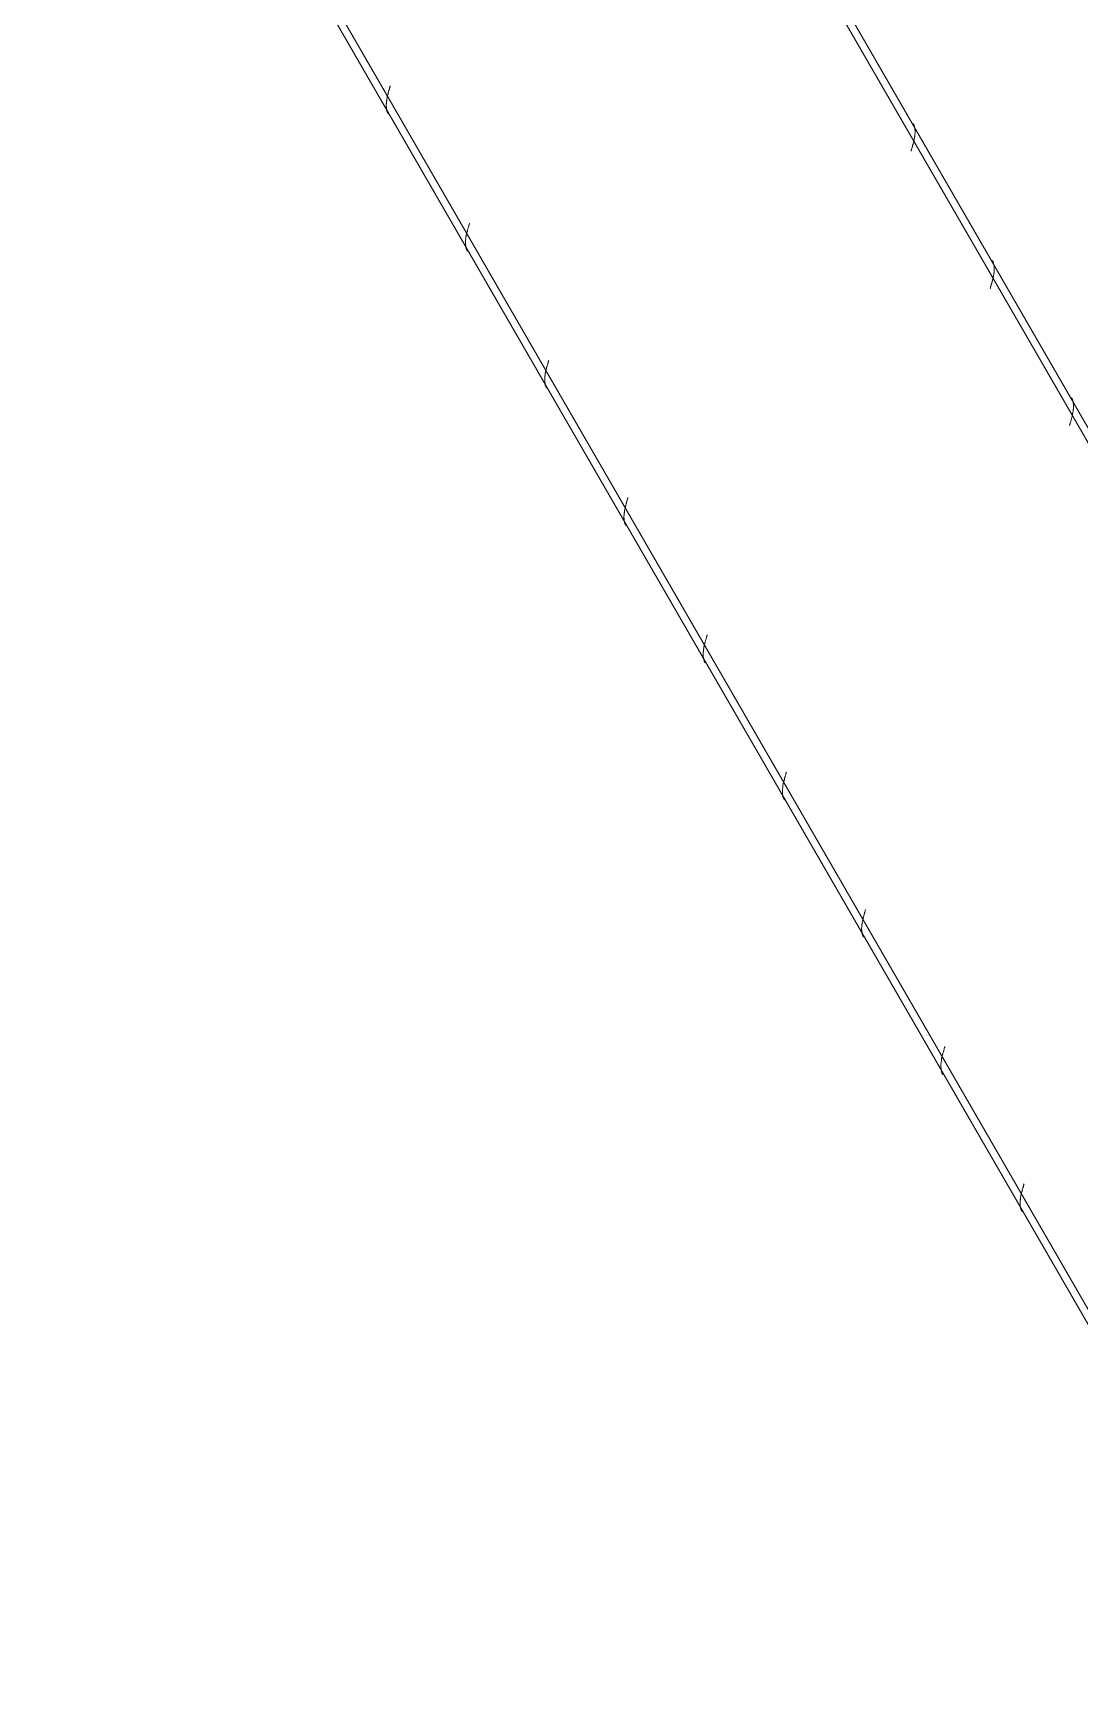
# Model space of a CAD drawing. Extents: x -3544 to 11711, y -11366 to 8565.
# Drawn here: x 5166.4 to 5236.4, y 3160.5 to 3271.9 of the extents above; entities that cross this region are included whole.
import ezdxf

# ---------------------------------------------------------------- set-up
doc = ezdxf.new("R2010")
doc.units = 0
doc.header["$LTSCALE"] = 30
doc.header["$MEASUREMENT"] = 0
doc.layers.get('0').update_dxf_attribs({"linetype": 'CONTINUOUS'})
doc.layers.add('EJE2$0$RLA-CONTORNO', color=30, linetype='CONTINUOUS', lineweight=15)

# ---------------------------------------------------------------- blocks, each defined once
blk = doc.blocks.new('EJE2')
at = {"layer": 'EJE2$0$RLA-CONTORNO'}
for p, q in [((2580.48, 795.92), (2400.29, 1108)), ((2564.14, 824.22), (2400.29, 1108)), ((2580.48, 796.92), (2400.86, 1108)), ((2564.24, 825.04), (2400.86, 1108)), ((2552.14, 787), (2375.48, 1092.96)), ((2375.48, 1091.96), (2551.56, 787)), ((2388.78, 1068.92), (2551.56, 787)), ((2552.14, 787), (2388.89, 1069.74)), ((2408.72, 1035.49), (2408.73, 1035.52)), ((2408.73, 1035.52), (2408.74, 1035.55)), ((2408.74, 1035.55), (2408.75, 1035.59)), ((2408.75, 1035.59), (2408.76, 1035.62)), ((2408.76, 1035.65), (2408.77, 1035.69)), ((2408.76, 1035.62), (2408.76, 1035.65)), ((2408.77, 1035.69), (2408.78, 1035.72)), ((2408.78, 1035.72), (2408.79, 1035.76)), ((2408.79, 1035.76), (2408.8, 1035.79)), ((2408.8, 1035.79), (2408.81, 1035.82)), ((2408.81, 1035.82), (2408.82, 1035.86)), ((2408.82, 1035.86), (2408.83, 1035.89)), ((2408.83, 1035.89), (2408.84, 1035.93)), ((2408.84, 1035.93), (2408.85, 1035.96)), ((2408.85, 1035.96), (2408.86, 1035.99)), ((2408.86, 1035.99), (2408.87, 1036.03)), ((2408.87, 1036.03), (2408.88, 1036.06)), ((2408.88, 1036.06), (2408.89, 1036.1)), ((2408.62, 1034.89), (2408.63, 1034.92)), ((2408.62, 1034.86), (2408.62, 1034.89)), ((2408.62, 1034.83), (2408.62, 1034.86)), ((2408.62, 1034.81), (2408.62, 1034.83)), ((2408.62, 1034.78), (2408.62, 1034.81)), ((2408.62, 1034.75), (2408.62, 1034.78)), ((2408.62, 1034.72), (2408.62, 1034.75)), ((2408.62, 1034.69), (2408.62, 1034.72)), ((2408.63, 1034.67), (2408.62, 1034.69)), ((2408.63, 1035.01), (2408.64, 1035.04)), ((2408.63, 1034.98), (2408.63, 1035.01)), ((2408.63, 1034.95), (2408.63, 1034.98)), ((2408.63, 1034.92), (2408.63, 1034.95)), ((2408.63, 1034.64), (2408.63, 1034.67)), ((2408.63, 1034.61), (2408.63, 1034.64)), ((2408.64, 1034.59), (2408.63, 1034.61)), ((2408.64, 1035.07), (2408.65, 1035.1)), ((2408.64, 1035.04), (2408.64, 1035.07)), ((2408.64, 1034.56), (2408.64, 1034.59)), ((2408.64, 1034.54), (2408.64, 1034.56)), ((2408.65, 1034.51), (2408.64, 1034.54)), ((2408.65, 1035.13), (2408.66, 1035.17)), ((2408.65, 1035.1), (2408.65, 1035.13)), ((2408.65, 1034.48), (2408.65, 1034.51)), ((2408.66, 1034.46), (2408.65, 1034.48)), ((2408.66, 1035.2), (2408.67, 1035.23)), ((2408.66, 1035.17), (2408.66, 1035.2)), ((2408.67, 1034.44), (2408.66, 1034.46)), ((2408.67, 1035.26), (2408.68, 1035.29)), ((2408.67, 1035.23), (2408.67, 1035.26)), ((2408.67, 1034.41), (2408.67, 1034.44)), ((2408.68, 1034.39), (2408.67, 1034.41)), ((2408.68, 1035.32), (2408.69, 1035.36)), ((2408.68, 1035.29), (2408.68, 1035.32)), ((2408.69, 1035.36), (2408.7, 1035.39)), ((2408.7, 1035.39), (2408.71, 1035.42)), ((2408.71, 1035.45), (2408.72, 1035.49)), ((2408.71, 1035.42), (2408.71, 1035.45)), ((2408.69, 1034.36), (2408.68, 1034.39)), ((2408.7, 1034.34), (2408.69, 1034.36)), ((2408.71, 1034.32), (2408.7, 1034.34)), ((2408.72, 1034.29), (2408.71, 1034.32)), ((2408.73, 1034.27), (2408.72, 1034.29)), ((2408.74, 1034.25), (2408.73, 1034.27)), ((2408.75, 1034.23), (2408.74, 1034.25)), ((2443.9, 1033.57), (2443.89, 1033.59)), ((2443.91, 1033.55), (2443.9, 1033.57)), ((2443.92, 1033.53), (2443.91, 1033.55)), ((2443.93, 1033.51), (2443.92, 1033.53)), ((2443.94, 1033.48), (2443.93, 1033.51)), ((2443.95, 1033.46), (2443.94, 1033.48)), ((2443.96, 1033.44), (2443.95, 1033.46)), ((2443.97, 1033.41), (2443.96, 1033.44)), ((2443.97, 1033.39), (2443.97, 1033.41)), ((2443.98, 1033.36), (2443.97, 1033.39)), ((2443.99, 1033.34), (2443.98, 1033.36)), ((2443.99, 1033.31), (2443.99, 1033.34)), ((2444, 1033.29), (2443.99, 1033.31)), ((2443.88, 1032.17), (2443.89, 1032.2)), ((2443.89, 1032.24), (2443.9, 1032.27)), ((2443.89, 1032.2), (2443.89, 1032.24)), ((2443.9, 1032.27), (2443.91, 1032.3)), ((2443.91, 1032.3), (2443.92, 1032.33)), ((2443.92, 1032.33), (2443.93, 1032.37)), ((2443.93, 1032.4), (2443.94, 1032.43)), ((2443.93, 1032.37), (2443.93, 1032.4)), ((2443.94, 1032.43), (2443.95, 1032.47)), ((2443.95, 1032.47), (2443.96, 1032.5)), ((2443.96, 1032.53), (2443.97, 1032.56)), ((2443.96, 1032.5), (2443.96, 1032.53)), ((2443.97, 1032.56), (2443.98, 1032.59)), ((2443.98, 1032.63), (2443.99, 1032.66)), ((2443.98, 1032.59), (2443.98, 1032.63)), ((2443.99, 1032.69), (2444, 1032.72)), ((2443.99, 1032.66), (2443.99, 1032.69)), ((2444, 1033.26), (2444, 1033.29)), ((2444.01, 1033.24), (2444, 1033.26)), ((2444, 1032.78), (2444.01, 1032.81)), ((2444, 1032.75), (2444, 1032.78)), ((2444, 1032.72), (2444, 1032.75)), ((2444.01, 1033.21), (2444.01, 1033.24)), ((2444.01, 1033.18), (2444.01, 1033.21)), ((2444.01, 1033.16), (2444.01, 1033.18)), ((2444.02, 1033.13), (2444.01, 1033.16)), ((2444.01, 1032.9), (2444.02, 1032.93)), ((2444.01, 1032.87), (2444.01, 1032.9)), ((2444.01, 1032.84), (2444.01, 1032.87)), ((2444.01, 1032.81), (2444.01, 1032.84)), ((2444.02, 1033.1), (2444.02, 1033.13)), ((2444.02, 1033.07), (2444.02, 1033.1)), ((2444.02, 1033.04), (2444.02, 1033.07)), ((2444.02, 1033.02), (2444.02, 1033.04)), ((2444.02, 1032.99), (2444.02, 1033.02)), ((2444.02, 1032.96), (2444.02, 1032.99)), ((2444.02, 1032.93), (2444.02, 1032.96)), ((2443.75, 1031.73), (2443.76, 1031.76)), ((2443.76, 1031.76), (2443.77, 1031.79)), ((2443.77, 1031.79), (2443.78, 1031.83)), ((2443.78, 1031.83), (2443.79, 1031.86)), ((2443.79, 1031.86), (2443.8, 1031.9)), ((2443.8, 1031.9), (2443.81, 1031.93)), ((2443.81, 1031.93), (2443.82, 1031.97)), ((2443.82, 1031.97), (2443.83, 1032)), ((2443.83, 1032), (2443.84, 1032.03)), ((2443.84, 1032.03), (2443.85, 1032.07)), ((2443.85, 1032.07), (2443.86, 1032.1)), ((2443.86, 1032.1), (2443.87, 1032.13)), ((2443.87, 1032.13), (2443.88, 1032.17)), ((2414.11, 1026.6), (2414.12, 1026.64)), ((2414.12, 1026.64), (2414.13, 1026.67)), ((2414.13, 1026.67), (2414.14, 1026.71)), ((2414.14, 1026.71), (2414.15, 1026.74)), ((2414.15, 1026.74), (2414.16, 1026.77)), ((2414.16, 1026.77), (2414.17, 1026.81)), ((2414.17, 1026.81), (2414.18, 1026.84)), ((2414.18, 1026.84), (2414.19, 1026.88)), ((2414.19, 1026.88), (2414.2, 1026.91)), ((2413.93, 1025.8), (2413.94, 1025.83)), ((2413.93, 1025.77), (2413.93, 1025.8)), ((2413.93, 1025.74), (2413.93, 1025.77)), ((2413.93, 1025.71), (2413.93, 1025.74)), ((2413.93, 1025.68), (2413.93, 1025.71)), ((2413.93, 1025.65), (2413.93, 1025.68)), ((2413.93, 1025.62), (2413.93, 1025.65)), ((2413.93, 1025.59), (2413.93, 1025.62)), ((2413.93, 1025.56), (2413.93, 1025.59)), ((2413.93, 1025.54), (2413.93, 1025.56)), ((2413.93, 1025.51), (2413.93, 1025.54)), ((2413.93, 1025.48), (2413.93, 1025.51)), ((2413.94, 1025.86), (2413.95, 1025.89)), ((2413.94, 1025.83), (2413.94, 1025.86)), ((2413.95, 1025.95), (2413.96, 1025.98)), ((2413.95, 1025.92), (2413.95, 1025.95)), ((2413.95, 1025.89), (2413.95, 1025.92)), ((2413.96, 1026.01), (2413.97, 1026.04)), ((2413.96, 1025.98), (2413.96, 1026.01)), ((2413.97, 1026.04), (2413.98, 1026.07)), ((2413.98, 1026.11), (2413.99, 1026.14)), ((2413.98, 1026.07), (2413.98, 1026.11)), ((2413.99, 1026.14), (2414, 1026.17)), ((2414, 1026.2), (2414.01, 1026.24)), ((2414, 1026.17), (2414, 1026.2)), ((2414.01, 1026.24), (2414.02, 1026.27)), ((2414.02, 1026.27), (2414.03, 1026.3)), ((2414.03, 1026.34), (2414.04, 1026.37)), ((2414.03, 1026.3), (2414.03, 1026.34)), ((2414.04, 1026.37), (2414.05, 1026.4)), ((2414.05, 1026.4), (2414.06, 1026.43)), ((2414.06, 1026.43), (2414.07, 1026.47)), ((2414.07, 1026.47), (2414.08, 1026.5)), ((2414.08, 1026.5), (2414.09, 1026.54)), ((2414.09, 1026.54), (2414.1, 1026.57)), ((2414.1, 1026.57), (2414.11, 1026.6)), ((2413.93, 1025.45), (2413.93, 1025.48)), ((2413.94, 1025.43), (2413.93, 1025.45)), ((2413.94, 1025.4), (2413.94, 1025.43)), ((2413.94, 1025.38), (2413.94, 1025.4)), ((2413.95, 1025.35), (2413.94, 1025.38)), ((2413.95, 1025.32), (2413.95, 1025.35)), ((2413.96, 1025.3), (2413.95, 1025.32)), ((2413.96, 1025.27), (2413.96, 1025.3)), ((2413.97, 1025.25), (2413.96, 1025.27)), ((2413.98, 1025.23), (2413.97, 1025.25)), ((2413.98, 1025.2), (2413.98, 1025.23)), ((2413.99, 1025.18), (2413.98, 1025.2)), ((2414, 1025.15), (2413.99, 1025.18)), ((2414.01, 1025.13), (2414, 1025.15)), ((2414.02, 1025.11), (2414.01, 1025.13)), ((2414.03, 1025.09), (2414.02, 1025.11)), ((2414.04, 1025.06), (2414.03, 1025.09)), ((2414.05, 1025.04), (2414.04, 1025.06)), ((2449.21, 1024.39), (2449.19, 1024.41)), ((2449.22, 1024.36), (2449.21, 1024.39)), ((2449.23, 1024.34), (2449.22, 1024.36)), ((2449.24, 1024.32), (2449.23, 1024.34)), ((2449.25, 1024.3), (2449.24, 1024.32)), ((2449.26, 1024.27), (2449.25, 1024.3)), ((2449.25, 1023.28), (2449.26, 1023.31)), ((2449.25, 1023.25), (2449.25, 1023.28)), ((2449.26, 1024.25), (2449.26, 1024.27)), ((2449.27, 1024.23), (2449.26, 1024.25)), ((2449.26, 1023.31), (2449.27, 1023.34)), ((2449.28, 1024.2), (2449.27, 1024.23)), ((2449.27, 1023.38), (2449.28, 1023.41)), ((2449.27, 1023.34), (2449.27, 1023.38)), ((2449.28, 1024.18), (2449.28, 1024.2)), ((2449.29, 1024.15), (2449.28, 1024.18)), ((2449.28, 1023.44), (2449.29, 1023.47)), ((2449.28, 1023.41), (2449.28, 1023.44)), ((2449.3, 1024.13), (2449.29, 1024.15)), ((2449.29, 1023.5), (2449.3, 1023.53)), ((2449.29, 1023.47), (2449.29, 1023.5)), ((2449.3, 1024.1), (2449.3, 1024.13)), ((2449.31, 1024.08), (2449.3, 1024.1)), ((2449.3, 1023.56), (2449.31, 1023.59)), ((2449.3, 1023.53), (2449.3, 1023.56)), ((2449.31, 1024.05), (2449.31, 1024.08)), ((2449.31, 1024.02), (2449.31, 1024.05)), ((2449.32, 1024), (2449.31, 1024.02)), ((2449.31, 1023.66), (2449.32, 1023.69)), ((2449.31, 1023.63), (2449.31, 1023.66)), ((2449.31, 1023.59), (2449.31, 1023.63)), ((2449.32, 1023.97), (2449.32, 1024)), ((2449.32, 1023.94), (2449.32, 1023.97)), ((2449.32, 1023.91), (2449.32, 1023.94)), ((2449.32, 1023.89), (2449.32, 1023.91)), ((2449.32, 1023.86), (2449.32, 1023.89)), ((2449.32, 1023.83), (2449.32, 1023.86)), ((2449.32, 1023.8), (2449.32, 1023.83)), ((2449.32, 1023.77), (2449.32, 1023.8)), ((2449.32, 1023.74), (2449.32, 1023.77)), ((2449.32, 1023.71), (2449.32, 1023.74)), ((2449.32, 1023.69), (2449.32, 1023.71)), ((2449.05, 1022.54), (2449.06, 1022.57)), ((2449.06, 1022.57), (2449.07, 1022.61)), ((2449.07, 1022.61), (2449.08, 1022.64)), ((2449.08, 1022.64), (2449.09, 1022.68)), ((2449.09, 1022.68), (2449.1, 1022.71)), ((2449.1, 1022.71), (2449.11, 1022.75)), ((2449.11, 1022.75), (2449.12, 1022.78)), ((2449.12, 1022.78), (2449.13, 1022.81)), ((2449.13, 1022.81), (2449.14, 1022.85)), ((2449.14, 1022.85), (2449.15, 1022.88)), ((2449.15, 1022.88), (2449.16, 1022.92)), ((2449.16, 1022.92), (2449.17, 1022.95)), ((2449.17, 1022.95), (2449.18, 1022.98)), ((2449.18, 1022.98), (2449.19, 1023.02)), ((2449.19, 1023.02), (2449.2, 1023.05)), ((2449.2, 1023.05), (2449.21, 1023.08)), ((2449.21, 1023.12), (2449.22, 1023.15)), ((2449.21, 1023.08), (2449.21, 1023.12)), ((2449.22, 1023.15), (2449.23, 1023.18)), ((2449.23, 1023.18), (2449.24, 1023.22)), ((2449.24, 1023.22), (2449.25, 1023.25)), ((2419.49, 1017.69), (2419.5, 1017.73)), ((2419.24, 1016.67), (2419.25, 1016.7)), ((2419.24, 1016.64), (2419.24, 1016.67)), ((2419.24, 1016.61), (2419.24, 1016.64)), ((2419.24, 1016.58), (2419.24, 1016.61)), ((2419.25, 1016.73), (2419.26, 1016.76)), ((2419.25, 1016.7), (2419.25, 1016.73)), ((2419.26, 1016.79), (2419.27, 1016.83)), ((2419.26, 1016.76), (2419.26, 1016.79)), ((2419.27, 1016.86), (2419.28, 1016.89)), ((2419.27, 1016.83), (2419.27, 1016.86)), ((2419.28, 1016.89), (2419.29, 1016.92)), ((2419.29, 1016.95), (2419.3, 1016.99)), ((2419.29, 1016.92), (2419.29, 1016.95)), ((2419.3, 1016.99), (2419.31, 1017.02)), ((2419.31, 1017.05), (2419.32, 1017.08)), ((2419.31, 1017.02), (2419.31, 1017.05)), ((2419.32, 1017.08), (2419.33, 1017.12)), ((2419.33, 1017.12), (2419.34, 1017.15)), ((2419.34, 1017.15), (2419.35, 1017.18)), ((2419.35, 1017.22), (2419.36, 1017.25)), ((2419.35, 1017.18), (2419.35, 1017.22)), ((2419.36, 1017.25), (2419.37, 1017.28)), ((2419.37, 1017.28), (2419.38, 1017.32)), ((2419.38, 1017.32), (2419.39, 1017.35)), ((2419.39, 1017.35), (2419.4, 1017.38)), ((2419.4, 1017.38), (2419.41, 1017.42)), ((2419.41, 1017.42), (2419.42, 1017.45)), ((2419.42, 1017.45), (2419.43, 1017.49)), ((2419.43, 1017.49), (2419.44, 1017.52)), ((2419.44, 1017.52), (2419.45, 1017.55)), ((2419.45, 1017.55), (2419.46, 1017.59)), ((2419.46, 1017.59), (2419.47, 1017.62)), ((2419.47, 1017.62), (2419.48, 1017.66)), ((2419.48, 1017.66), (2419.49, 1017.69)), ((2419.23, 1016.55), (2419.24, 1016.58)), ((2419.23, 1016.52), (2419.23, 1016.55)), ((2419.23, 1016.49), (2419.23, 1016.52)), ((2419.23, 1016.46), (2419.23, 1016.49)), ((2419.23, 1016.44), (2419.23, 1016.46)), ((2419.23, 1016.41), (2419.23, 1016.44)), ((2419.23, 1016.38), (2419.23, 1016.41)), ((2419.23, 1016.35), (2419.23, 1016.38)), ((2419.23, 1016.32), (2419.23, 1016.35)), ((2419.23, 1016.3), (2419.23, 1016.32)), ((2419.24, 1016.27), (2419.23, 1016.3)), ((2419.24, 1016.24), (2419.24, 1016.27)), ((2419.24, 1016.22), (2419.24, 1016.24)), ((2419.25, 1016.19), (2419.24, 1016.22)), ((2419.25, 1016.16), (2419.25, 1016.19)), ((2419.26, 1016.14), (2419.25, 1016.16)), ((2419.26, 1016.11), (2419.26, 1016.14)), ((2419.27, 1016.09), (2419.26, 1016.11)), ((2419.27, 1016.06), (2419.27, 1016.09)), ((2419.28, 1016.04), (2419.27, 1016.06)), ((2419.29, 1016.02), (2419.28, 1016.04)), ((2419.3, 1015.99), (2419.29, 1016.02)), ((2419.31, 1015.97), (2419.3, 1015.99)), ((2419.31, 1015.95), (2419.31, 1015.97)), ((2419.32, 1015.92), (2419.31, 1015.95)), ((2419.33, 1015.9), (2419.32, 1015.92)), ((2419.35, 1015.88), (2419.33, 1015.9)), ((2419.36, 1015.86), (2419.35, 1015.88)), ((2454.51, 1015.2), (2454.5, 1015.22)), ((2454.52, 1015.18), (2454.51, 1015.2)), ((2454.53, 1015.16), (2454.52, 1015.18)), ((2454.54, 1015.13), (2454.53, 1015.16)), ((2454.55, 1015.11), (2454.54, 1015.13)), ((2454.56, 1015.09), (2454.55, 1015.11)), ((2454.57, 1015.06), (2454.56, 1015.09)), ((2454.57, 1015.04), (2454.57, 1015.06)), ((2454.58, 1015.02), (2454.57, 1015.04)), ((2454.59, 1014.99), (2454.58, 1015.02)), ((2454.59, 1014.97), (2454.59, 1014.99)), ((2454.6, 1014.94), (2454.59, 1014.97)), ((2454.6, 1014.92), (2454.6, 1014.94)), ((2454.61, 1014.89), (2454.6, 1014.92)), ((2454.6, 1014.35), (2454.61, 1014.38)), ((2454.61, 1014.86), (2454.61, 1014.89)), ((2454.62, 1014.84), (2454.61, 1014.86)), ((2454.61, 1014.44), (2454.62, 1014.47)), ((2454.61, 1014.41), (2454.61, 1014.44)), ((2454.61, 1014.38), (2454.61, 1014.41)), ((2454.62, 1014.81), (2454.62, 1014.84)), ((2454.62, 1014.78), (2454.62, 1014.81)), ((2454.62, 1014.76), (2454.62, 1014.78)), ((2454.63, 1014.73), (2454.62, 1014.76)), ((2454.62, 1014.56), (2454.63, 1014.59)), ((2454.62, 1014.53), (2454.62, 1014.56)), ((2454.62, 1014.5), (2454.62, 1014.53)), ((2454.62, 1014.47), (2454.62, 1014.5)), ((2454.63, 1014.7), (2454.63, 1014.73)), ((2454.63, 1014.67), (2454.63, 1014.7)), ((2454.63, 1014.65), (2454.63, 1014.67)), ((2454.63, 1014.62), (2454.63, 1014.65)), ((2454.63, 1014.59), (2454.63, 1014.62)), ((2454.36, 1013.36), (2454.37, 1013.39)), ((2454.37, 1013.39), (2454.38, 1013.42)), ((2454.38, 1013.42), (2454.39, 1013.46)), ((2454.39, 1013.46), (2454.4, 1013.49)), ((2454.4, 1013.49), (2454.41, 1013.53)), ((2454.41, 1013.53), (2454.42, 1013.56)), ((2454.42, 1013.56), (2454.43, 1013.59)), ((2454.43, 1013.59), (2454.44, 1013.63)), ((2454.44, 1013.63), (2454.45, 1013.66)), ((2454.45, 1013.66), (2454.46, 1013.7)), ((2454.46, 1013.73), (2454.47, 1013.76)), ((2454.46, 1013.7), (2454.46, 1013.73)), ((2454.47, 1013.76), (2454.48, 1013.8)), ((2454.48, 1013.8), (2454.49, 1013.83)), ((2454.49, 1013.83), (2454.5, 1013.86)), ((2454.5, 1013.86), (2454.51, 1013.9)), ((2454.51, 1013.9), (2454.52, 1013.93)), ((2454.52, 1013.93), (2454.53, 1013.96)), ((2454.53, 1014), (2454.54, 1014.03)), ((2454.53, 1013.96), (2454.53, 1014)), ((2454.54, 1014.03), (2454.55, 1014.06)), ((2454.55, 1014.06), (2454.56, 1014.09)), ((2454.56, 1014.13), (2454.57, 1014.16)), ((2454.56, 1014.09), (2454.56, 1014.13)), ((2454.57, 1014.16), (2454.58, 1014.19)), ((2454.58, 1014.22), (2454.59, 1014.25)), ((2454.58, 1014.19), (2454.58, 1014.22)), ((2454.59, 1014.29), (2454.6, 1014.32)), ((2454.59, 1014.25), (2454.59, 1014.29)), ((2454.6, 1014.32), (2454.6, 1014.35)), ((2424.58, 1007.7), (2424.59, 1007.74)), ((2424.58, 1007.67), (2424.58, 1007.7)), ((2424.59, 1007.74), (2424.6, 1007.77)), ((2424.6, 1007.8), (2424.61, 1007.83)), ((2424.6, 1007.77), (2424.6, 1007.8)), ((2424.61, 1007.83), (2424.62, 1007.87)), ((2424.62, 1007.9), (2424.63, 1007.93)), ((2424.62, 1007.87), (2424.62, 1007.9)), ((2424.63, 1007.93), (2424.64, 1007.96)), ((2424.64, 1007.96), (2424.65, 1008)), ((2424.65, 1008), (2424.66, 1008.03)), ((2424.66, 1008.03), (2424.67, 1008.06)), ((2424.67, 1008.06), (2424.68, 1008.1)), ((2424.68, 1008.13), (2424.69, 1008.16)), ((2424.68, 1008.1), (2424.68, 1008.13)), ((2424.69, 1008.16), (2424.7, 1008.2)), ((2424.7, 1008.2), (2424.71, 1008.23)), ((2424.71, 1008.23), (2424.72, 1008.27)), ((2424.72, 1008.27), (2424.73, 1008.3)), ((2424.73, 1008.3), (2424.74, 1008.33)), ((2424.74, 1008.33), (2424.75, 1008.37)), ((2424.75, 1008.37), (2424.76, 1008.4)), ((2424.76, 1008.4), (2424.77, 1008.44)), ((2424.77, 1008.44), (2424.78, 1008.47)), ((2424.78, 1008.47), (2424.79, 1008.51)), ((2424.79, 1008.51), (2424.8, 1008.54)), ((2424.53, 1007.31), (2424.54, 1007.34)), ((2424.53, 1007.28), (2424.53, 1007.31)), ((2424.53, 1007.25), (2424.53, 1007.28)), ((2424.53, 1007.22), (2424.53, 1007.25)), ((2424.53, 1007.19), (2424.53, 1007.22)), ((2424.53, 1007.17), (2424.53, 1007.19)), ((2424.54, 1007.14), (2424.53, 1007.17)), ((2424.54, 1007.46), (2424.55, 1007.49)), ((2424.54, 1007.43), (2424.54, 1007.46)), ((2424.54, 1007.4), (2424.54, 1007.43)), ((2424.54, 1007.37), (2424.54, 1007.4)), ((2424.54, 1007.34), (2424.54, 1007.37)), ((2424.54, 1007.11), (2424.54, 1007.14)), ((2424.54, 1007.08), (2424.54, 1007.11)), ((2424.54, 1007.06), (2424.54, 1007.08)), ((2424.55, 1007.03), (2424.54, 1007.06)), ((2424.55, 1007.52), (2424.56, 1007.55)), ((2424.55, 1007.49), (2424.55, 1007.52)), ((2424.55, 1007), (2424.55, 1007.03)), ((2424.55, 1006.98), (2424.55, 1007)), ((2424.56, 1006.95), (2424.55, 1006.98)), ((2424.56, 1007.58), (2424.57, 1007.61)), ((2424.56, 1007.55), (2424.56, 1007.58)), ((2424.56, 1006.93), (2424.56, 1006.95)), ((2424.57, 1006.9), (2424.56, 1006.93)), ((2424.57, 1007.64), (2424.58, 1007.67)), ((2424.57, 1007.61), (2424.57, 1007.64)), ((2424.58, 1006.88), (2424.57, 1006.9)), ((2424.58, 1006.85), (2424.58, 1006.88)), ((2424.59, 1006.83), (2424.58, 1006.85)), ((2424.6, 1006.81), (2424.59, 1006.83)), ((2424.61, 1006.78), (2424.6, 1006.81)), ((2424.62, 1006.76), (2424.61, 1006.78)), ((2424.63, 1006.74), (2424.62, 1006.76)), ((2424.64, 1006.72), (2424.63, 1006.74)), ((2424.65, 1006.69), (2424.64, 1006.72)), ((2424.66, 1006.67), (2424.65, 1006.69)), ((2429.94, 998.78), (2429.95, 998.81)), ((2429.94, 998.75), (2429.94, 998.78)), ((2429.95, 998.81), (2429.96, 998.85)), ((2429.96, 998.85), (2429.97, 998.88)), ((2429.97, 998.88), (2429.98, 998.91)), ((2429.98, 998.91), (2429.99, 998.95)), ((2429.99, 998.95), (2430, 998.98)), ((2430, 998.98), (2430.01, 999.01)), ((2430.01, 999.01), (2430.02, 999.05)), ((2430.02, 999.05), (2430.03, 999.08)), ((2430.03, 999.08), (2430.04, 999.12)), ((2430.04, 999.12), (2430.05, 999.15)), ((2430.05, 999.15), (2430.06, 999.18)), ((2430.06, 999.18), (2430.07, 999.22)), ((2430.07, 999.22), (2430.08, 999.25)), ((2430.08, 999.25), (2430.09, 999.29)), ((2430.09, 999.29), (2430.1, 999.32)), ((2430.1, 999.32), (2430.11, 999.35)), ((2429.84, 998.21), (2429.85, 998.24)), ((2429.84, 998.18), (2429.84, 998.21)), ((2429.84, 998.15), (2429.84, 998.18)), ((2429.84, 998.12), (2429.84, 998.15)), ((2429.84, 998.09), (2429.84, 998.12)), ((2429.84, 998.06), (2429.84, 998.09)), ((2429.84, 998.04), (2429.84, 998.06)), ((2429.84, 998.01), (2429.84, 998.04)), ((2429.84, 997.98), (2429.84, 998.01)), ((2429.84, 997.95), (2429.84, 997.98)), ((2429.84, 997.93), (2429.84, 997.95)), ((2429.84, 997.9), (2429.84, 997.93)), ((2429.85, 997.87), (2429.84, 997.9)), ((2429.85, 998.3), (2429.86, 998.33)), ((2429.85, 998.27), (2429.85, 998.3)), ((2429.85, 998.24), (2429.85, 998.27)), ((2429.85, 997.85), (2429.85, 997.87)), ((2429.85, 997.82), (2429.85, 997.85)), ((2429.86, 997.79), (2429.85, 997.82)), ((2429.86, 998.39), (2429.87, 998.42)), ((2429.86, 998.36), (2429.86, 998.39)), ((2429.86, 998.33), (2429.86, 998.36)), ((2429.86, 997.77), (2429.86, 997.79)), ((2429.87, 997.74), (2429.86, 997.77)), ((2429.87, 998.45), (2429.88, 998.49)), ((2429.87, 998.42), (2429.87, 998.45)), ((2429.87, 997.72), (2429.87, 997.74)), ((2429.88, 997.69), (2429.87, 997.72)), ((2429.88, 998.49), (2429.89, 998.52)), ((2429.89, 997.67), (2429.88, 997.69)), ((2429.89, 998.55), (2429.9, 998.58)), ((2429.89, 998.52), (2429.89, 998.55)), ((2429.9, 997.65), (2429.89, 997.67)), ((2429.9, 998.58), (2429.91, 998.61)), ((2429.91, 998.65), (2429.92, 998.68)), ((2429.91, 998.61), (2429.91, 998.65)), ((2429.92, 998.68), (2429.93, 998.71)), ((2429.93, 998.71), (2429.94, 998.75)), ((2429.9, 997.62), (2429.9, 997.65)), ((2429.91, 997.6), (2429.9, 997.62)), ((2429.92, 997.58), (2429.91, 997.6)), ((2429.93, 997.55), (2429.92, 997.58)), ((2429.94, 997.53), (2429.93, 997.55)), ((2429.95, 997.51), (2429.94, 997.53)), ((2429.96, 997.49), (2429.95, 997.51)), ((2435.32, 989.86), (2435.33, 989.9)), ((2435.33, 989.9), (2435.34, 989.93)), ((2435.34, 989.93), (2435.35, 989.96)), ((2435.35, 989.96), (2435.36, 990)), ((2435.36, 990), (2435.37, 990.03)), ((2435.37, 990.03), (2435.38, 990.07)), ((2435.38, 990.07), (2435.39, 990.1)), ((2435.39, 990.1), (2435.4, 990.13)), ((2435.4, 990.13), (2435.41, 990.17)), ((2435.14, 988.99), (2435.15, 989.02)), ((2435.14, 988.97), (2435.14, 988.99)), ((2435.14, 988.94), (2435.14, 988.97)), ((2435.14, 988.91), (2435.14, 988.94)), ((2435.14, 988.88), (2435.14, 988.91)), ((2435.14, 988.85), (2435.14, 988.88)), ((2435.14, 988.82), (2435.14, 988.85)), ((2435.14, 988.79), (2435.14, 988.82)), ((2435.14, 988.77), (2435.14, 988.79)), ((2435.14, 988.74), (2435.14, 988.77)), ((2435.15, 989.08), (2435.16, 989.11)), ((2435.15, 989.05), (2435.15, 989.08)), ((2435.15, 989.02), (2435.15, 989.05)), ((2435.16, 989.18), (2435.17, 989.21)), ((2435.16, 989.15), (2435.16, 989.18)), ((2435.16, 989.11), (2435.16, 989.15)), ((2435.17, 989.24), (2435.18, 989.27)), ((2435.17, 989.21), (2435.17, 989.24)), ((2435.18, 989.3), (2435.19, 989.33)), ((2435.18, 989.27), (2435.18, 989.3)), ((2435.19, 989.33), (2435.2, 989.36)), ((2435.2, 989.4), (2435.21, 989.43)), ((2435.2, 989.36), (2435.2, 989.4)), ((2435.21, 989.43), (2435.22, 989.46)), ((2435.22, 989.49), (2435.23, 989.53)), ((2435.22, 989.46), (2435.22, 989.49)), ((2435.23, 989.53), (2435.24, 989.56)), ((2435.24, 989.56), (2435.25, 989.59)), ((2435.25, 989.59), (2435.26, 989.63)), ((2435.26, 989.63), (2435.27, 989.66)), ((2435.27, 989.69), (2435.28, 989.73)), ((2435.27, 989.66), (2435.27, 989.69)), ((2435.28, 989.73), (2435.29, 989.76)), ((2435.29, 989.76), (2435.3, 989.79)), ((2435.3, 989.79), (2435.31, 989.83)), ((2435.31, 989.83), (2435.32, 989.86)), ((2435.15, 988.71), (2435.14, 988.74)), ((2435.15, 988.69), (2435.15, 988.71)), ((2435.15, 988.66), (2435.15, 988.69)), ((2435.16, 988.63), (2435.15, 988.66)), ((2435.16, 988.61), (2435.16, 988.63)), ((2435.17, 988.58), (2435.16, 988.61)), ((2435.17, 988.56), (2435.17, 988.58)), ((2435.18, 988.53), (2435.17, 988.56)), ((2435.18, 988.51), (2435.18, 988.53)), ((2435.19, 988.48), (2435.18, 988.51)), ((2435.2, 988.46), (2435.19, 988.48)), ((2435.21, 988.44), (2435.2, 988.46)), ((2435.22, 988.41), (2435.21, 988.44)), ((2435.23, 988.39), (2435.22, 988.41)), ((2435.24, 988.37), (2435.23, 988.39)), ((2435.25, 988.34), (2435.24, 988.37)), ((2435.26, 988.32), (2435.25, 988.34)), ((2435.27, 988.3), (2435.26, 988.32)), ((2440.7, 980.95), (2440.71, 980.98)), ((2440.45, 979.87), (2440.46, 979.9)), ((2440.45, 979.84), (2440.45, 979.87)), ((2440.46, 979.96), (2440.47, 979.99)), ((2440.46, 979.93), (2440.46, 979.96)), ((2440.46, 979.9), (2440.46, 979.93)), ((2440.47, 980.02), (2440.48, 980.05)), ((2440.47, 979.99), (2440.47, 980.02)), ((2440.48, 980.08), (2440.49, 980.12)), ((2440.48, 980.05), (2440.48, 980.08)), ((2440.49, 980.15), (2440.5, 980.18)), ((2440.49, 980.12), (2440.49, 980.15)), ((2440.5, 980.18), (2440.51, 980.21)), ((2440.51, 980.24), (2440.52, 980.28)), ((2440.51, 980.21), (2440.51, 980.24)), ((2440.52, 980.28), (2440.53, 980.31)), ((2440.53, 980.31), (2440.54, 980.34)), ((2440.54, 980.37), (2440.55, 980.41)), ((2440.54, 980.34), (2440.54, 980.37)), ((2440.55, 980.41), (2440.56, 980.44)), ((2440.56, 980.44), (2440.57, 980.47)), ((2440.57, 980.47), (2440.58, 980.51)), ((2440.58, 980.51), (2440.59, 980.54)), ((2440.59, 980.54), (2440.6, 980.57)), ((2440.6, 980.57), (2440.61, 980.61)), ((2440.61, 980.64), (2440.62, 980.68)), ((2440.61, 980.61), (2440.61, 980.64)), ((2440.62, 980.68), (2440.63, 980.71)), ((2440.63, 980.71), (2440.64, 980.74)), ((2440.64, 980.74), (2440.65, 980.78)), ((2440.65, 980.78), (2440.66, 980.81)), ((2440.66, 980.81), (2440.67, 980.85)), ((2440.67, 980.85), (2440.68, 980.88)), ((2440.68, 980.88), (2440.69, 980.91)), ((2440.69, 980.91), (2440.7, 980.95)), ((2440.44, 979.75), (2440.45, 979.78)), ((2440.44, 979.72), (2440.44, 979.75)), ((2440.44, 979.69), (2440.44, 979.72)), ((2440.44, 979.66), (2440.44, 979.69)), ((2440.44, 979.64), (2440.44, 979.66)), ((2440.44, 979.61), (2440.44, 979.64)), ((2440.45, 979.58), (2440.44, 979.61)), ((2440.45, 979.81), (2440.45, 979.84)), ((2440.45, 979.78), (2440.45, 979.81)), ((2440.45, 979.55), (2440.45, 979.58)), ((2440.45, 979.53), (2440.45, 979.55)), ((2440.45, 979.5), (2440.45, 979.53)), ((2440.46, 979.47), (2440.45, 979.5)), ((2440.46, 979.45), (2440.46, 979.47)), ((2440.47, 979.42), (2440.46, 979.45)), ((2440.47, 979.4), (2440.47, 979.42)), ((2440.48, 979.37), (2440.47, 979.4)), ((2440.48, 979.35), (2440.48, 979.37)), ((2440.49, 979.32), (2440.48, 979.35)), ((2440.5, 979.3), (2440.49, 979.32)), ((2440.5, 979.27), (2440.5, 979.3)), ((2440.51, 979.25), (2440.5, 979.27)), ((2440.52, 979.23), (2440.51, 979.25)), ((2440.53, 979.2), (2440.52, 979.23)), ((2440.54, 979.18), (2440.53, 979.2)), ((2440.55, 979.16), (2440.54, 979.18)), ((2440.56, 979.14), (2440.55, 979.16)), ((2440.57, 979.12), (2440.56, 979.14)), ((2445.79, 970.93), (2445.8, 970.96)), ((2445.8, 970.99), (2445.81, 971.03)), ((2445.8, 970.96), (2445.8, 970.99)), ((2445.81, 971.03), (2445.82, 971.06)), ((2445.82, 971.09), (2445.83, 971.12)), ((2445.82, 971.06), (2445.82, 971.09)), ((2445.83, 971.12), (2445.84, 971.16)), ((2445.84, 971.16), (2445.85, 971.19)), ((2445.85, 971.19), (2445.86, 971.22)), ((2445.86, 971.26), (2445.87, 971.29)), ((2445.86, 971.22), (2445.86, 971.26)), ((2445.87, 971.29), (2445.88, 971.32)), ((2445.88, 971.32), (2445.89, 971.36)), ((2445.89, 971.36), (2445.9, 971.39)), ((2445.9, 971.39), (2445.91, 971.42)), ((2445.91, 971.42), (2445.92, 971.46)), ((2445.92, 971.46), (2445.93, 971.49)), ((2445.93, 971.49), (2445.94, 971.52)), ((2445.94, 971.52), (2445.95, 971.56)), ((2445.95, 971.56), (2445.96, 971.59)), ((2445.96, 971.59), (2445.97, 971.63)), ((2445.97, 971.63), (2445.98, 971.66)), ((2445.98, 971.66), (2445.99, 971.7)), ((2445.99, 971.7), (2446, 971.73)), ((2446, 971.73), (2446.01, 971.76)), ((2446.01, 971.76), (2446.02, 971.8)), ((2445.75, 970.65), (2445.76, 970.68)), ((2445.75, 970.62), (2445.75, 970.65)), ((2445.75, 970.59), (2445.75, 970.62)), ((2445.75, 970.57), (2445.75, 970.59)), ((2445.75, 970.54), (2445.75, 970.57)), ((2445.75, 970.51), (2445.75, 970.54)), ((2445.75, 970.48), (2445.75, 970.51)), ((2445.75, 970.45), (2445.75, 970.48)), ((2445.75, 970.42), (2445.75, 970.45)), ((2445.75, 970.4), (2445.75, 970.42)), ((2445.75, 970.37), (2445.75, 970.4)), ((2445.75, 970.34), (2445.75, 970.37)), ((2445.76, 970.32), (2445.75, 970.34)), ((2445.76, 970.74), (2445.77, 970.77)), ((2445.76, 970.71), (2445.76, 970.74)), ((2445.76, 970.68), (2445.76, 970.71)), ((2445.76, 970.29), (2445.76, 970.32)), ((2445.76, 970.26), (2445.76, 970.29)), ((2445.77, 970.24), (2445.76, 970.26)), ((2445.77, 970.8), (2445.78, 970.84)), ((2445.77, 970.77), (2445.77, 970.8)), ((2445.77, 970.21), (2445.77, 970.24)), ((2445.78, 970.19), (2445.77, 970.21)), ((2445.78, 970.87), (2445.79, 970.9)), ((2445.78, 970.84), (2445.78, 970.87)), ((2445.79, 970.16), (2445.78, 970.19)), ((2445.79, 970.9), (2445.79, 970.93)), ((2445.79, 970.14), (2445.79, 970.16)), ((2445.8, 970.11), (2445.79, 970.14)), ((2445.81, 970.09), (2445.8, 970.11)), ((2445.81, 970.06), (2445.81, 970.09)), ((2445.82, 970.04), (2445.81, 970.06)), ((2445.83, 970.02), (2445.82, 970.04)), ((2445.84, 970), (2445.83, 970.02)), ((2445.85, 969.97), (2445.84, 970)), ((2445.86, 969.95), (2445.85, 969.97)), ((2445.88, 969.93), (2445.86, 969.95)), ((2451.15, 962), (2451.16, 962.04)), ((2451.16, 962.04), (2451.17, 962.07)), ((2451.17, 962.07), (2451.18, 962.1)), ((2451.18, 962.14), (2451.19, 962.17)), ((2451.18, 962.1), (2451.18, 962.14)), ((2451.19, 962.17), (2451.2, 962.2)), ((2451.2, 962.2), (2451.21, 962.24)), ((2451.21, 962.24), (2451.22, 962.27)), ((2451.22, 962.27), (2451.23, 962.31)), ((2451.23, 962.31), (2451.24, 962.34)), ((2451.24, 962.34), (2451.25, 962.37)), ((2451.25, 962.37), (2451.26, 962.41)), ((2451.26, 962.41), (2451.27, 962.44)), ((2451.27, 962.44), (2451.28, 962.48)), ((2451.28, 962.48), (2451.29, 962.51)), ((2451.29, 962.51), (2451.3, 962.54)), ((2451.3, 962.54), (2451.31, 962.58)), ((2451.31, 962.58), (2451.32, 962.61)), ((2451.05, 961.41), (2451.06, 961.44)), ((2451.05, 961.38), (2451.05, 961.41)), ((2451.05, 961.35), (2451.05, 961.38)), ((2451.05, 961.32), (2451.05, 961.35)), ((2451.05, 961.29), (2451.05, 961.32)), ((2451.05, 961.27), (2451.05, 961.29)), ((2451.05, 961.24), (2451.05, 961.27)), ((2451.05, 961.21), (2451.05, 961.24)), ((2451.06, 961.18), (2451.05, 961.21)), ((2451.06, 961.53), (2451.07, 961.56)), ((2451.06, 961.5), (2451.06, 961.53)), ((2451.06, 961.47), (2451.06, 961.5)), ((2451.06, 961.44), (2451.06, 961.47)), ((2451.06, 961.16), (2451.06, 961.18)), ((2451.06, 961.13), (2451.06, 961.16)), ((2451.06, 961.1), (2451.06, 961.13)), ((2451.07, 961.08), (2451.06, 961.1)), ((2451.07, 961.62), (2451.08, 961.65)), ((2451.07, 961.59), (2451.07, 961.62)), ((2451.07, 961.56), (2451.07, 961.59)), ((2451.07, 961.05), (2451.07, 961.08)), ((2451.08, 961.03), (2451.07, 961.05)), ((2451.08, 961.68), (2451.09, 961.71)), ((2451.08, 961.65), (2451.08, 961.68)), ((2451.08, 961), (2451.08, 961.03)), ((2451.09, 960.98), (2451.08, 961)), ((2451.09, 961.74), (2451.1, 961.78)), ((2451.09, 961.71), (2451.09, 961.74)), ((2451.1, 960.95), (2451.09, 960.98)), ((2451.1, 961.78), (2451.11, 961.81)), ((2451.1, 960.93), (2451.1, 960.95)), ((2451.11, 960.9), (2451.1, 960.93)), ((2451.11, 961.84), (2451.12, 961.87)), ((2451.11, 961.81), (2451.11, 961.84)), ((2451.12, 961.87), (2451.13, 961.91)), ((2451.13, 961.91), (2451.14, 961.94)), ((2451.14, 961.97), (2451.15, 962)), ((2451.14, 961.94), (2451.14, 961.97)), ((2451.12, 960.88), (2451.11, 960.9)), ((2451.13, 960.86), (2451.12, 960.88)), ((2451.14, 960.83), (2451.13, 960.86)), ((2451.15, 960.81), (2451.14, 960.83)), ((2451.16, 960.79), (2451.15, 960.81)), ((2451.17, 960.77), (2451.16, 960.79)), ((2451.18, 960.74), (2451.17, 960.77))]:
    blk.add_line(p, q, dxfattribs=at)

msp = doc.modelspace()

# ---------------------------------------------------------------- block references
msp.add_blockref('EJE2', (2781.39, 2232.23))

doc.saveas('drawing.dxf')
